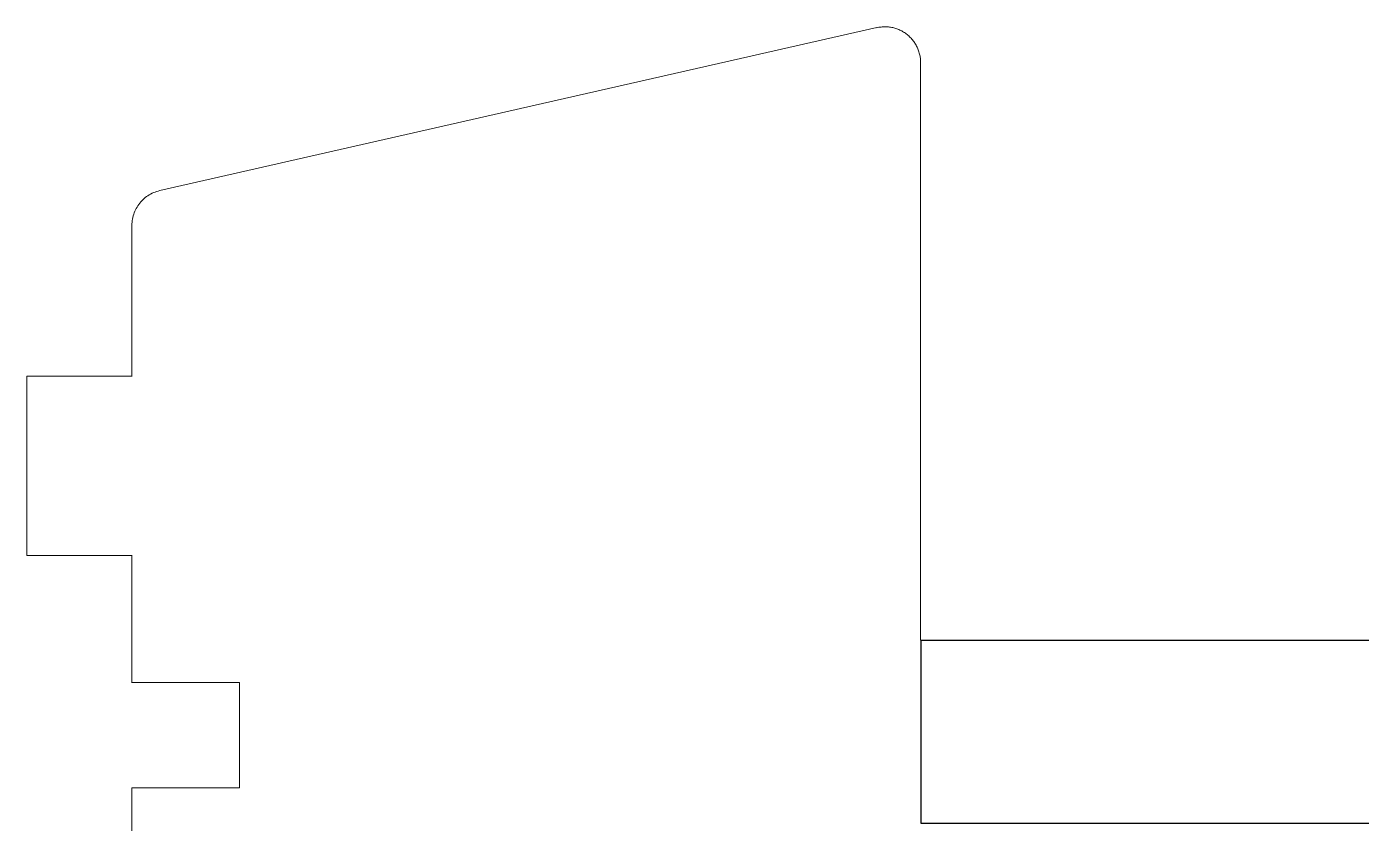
# Model space of a CAD drawing. Header units: centimetres. Extents: x -75 to 51, y -4 to 64.
# Drawn here: x -7.72 to 3.67, y 2.03 to 8.83 of the extents above; entities that cross this region are included whole.
import ezdxf

# ---------------------------------------------------------------- set-up
doc = ezdxf.new("R2010")
doc.units = ezdxf.units.CM
doc.header["$MEASUREMENT"] = 0
doc.layers.add('layer 1', color=7, linetype='Continuous')

msp = doc.modelspace()

# ---------------------------------------------------------------- linework, layer by layer
at = {"layer": 'layer 1', "color": 1, "lineweight": 20}
for points in [[(-0.46241, 8.82624), (-0.46241, 8.82624), (-6.58395, 7.43497), (-6.58395, 7.43497)], [(-0.0885, 8.52776), (-0.0885, 8.52776), (-0.0885, 3.59879), (-0.0885, 3.59879)], [(-6.82218, 7.13651), (-6.82218, 7.13651), (-6.82218, 5.85044), (-6.82218, 5.85044)], [(-7.72032, 5.85044), (-7.72032, 5.85044), (-6.82032, 5.85044), (-6.82032, 5.85044)], [(-7.72032, 5.85044), (-7.72032, 5.85044), (-7.72032, 4.32006), (-7.72032, 4.32006)], [(-7.72032, 4.32006), (-7.72032, 4.32006), (-6.82032, 4.32006), (-6.82032, 4.32006)], [(-6.82218, 4.32022), (-6.82218, 4.32022), (-6.82218, 3.23312), (-6.82218, 3.23312)], [(-5.90396, 3.23646), (-5.90396, 3.23646), (-6.82218, 3.23646), (-6.82218, 3.23646)], [(-5.90396, 2.33705), (-5.90396, 2.33705), (-6.82218, 2.33705), (-6.82218, 2.33705)], [(-6.82218, 2.3364), (-6.82218, 2.3364), (-6.82218, 1.2593), (-6.82218, 1.2593)]]:
    msp.add_open_spline(points, degree=3, dxfattribs=at)
for points in [[(-0.20363, 8.76698), (-0.20363, 8.76698), (-0.21098, 8.7727), (-0.21098, 8.7727), (-0.21098, 8.7727), (-0.21098, 8.7727), (-0.21848, 8.77817), (-0.21848, 8.77817), (-0.21848, 8.77817), (-0.21848, 8.77817), (-0.2261, 8.78339), (-0.2261, 8.78339), (-0.2261, 8.78339), (-0.2261, 8.78339), (-0.23387, 8.78835), (-0.23387, 8.78835), (-0.23387, 8.78835), (-0.23387, 8.78835), (-0.24178, 8.79306), (-0.24178, 8.79306), (-0.24178, 8.79306), (-0.24178, 8.79306), (-0.24979, 8.79752), (-0.24979, 8.79752), (-0.24979, 8.79752), (-0.24979, 8.79752), (-0.2579, 8.80173), (-0.2579, 8.80173), (-0.2579, 8.80173), (-0.2579, 8.80173), (-0.26614, 8.80568), (-0.26614, 8.80568), (-0.26614, 8.80568), (-0.26614, 8.80568), (-0.27446, 8.80938), (-0.27446, 8.80938), (-0.27446, 8.80938), (-0.27446, 8.80938), (-0.28288, 8.81283), (-0.28288, 8.81283), (-0.28288, 8.81283), (-0.28288, 8.81283), (-0.29138, 8.81603), (-0.29138, 8.81603), (-0.29138, 8.81603), (-0.29138, 8.81603), (-0.29998, 8.81914), (-0.29998, 8.81914), (-0.29998, 8.81914), (-0.29998, 8.81914), (-0.30868, 8.82191), (-0.30868, 8.82191), (-0.30868, 8.82191), (-0.30868, 8.82191), (-0.31743, 8.82434), (-0.31743, 8.82434), (-0.31743, 8.82434), (-0.31743, 8.82434), (-0.32624, 8.82646), (-0.32624, 8.82646), (-0.32624, 8.82646), (-0.32624, 8.82646), (-0.33512, 8.82829), (-0.33512, 8.82829), (-0.33512, 8.82829), (-0.33512, 8.82829), (-0.34406, 8.82981), (-0.34406, 8.82981), (-0.34406, 8.82981), (-0.34406, 8.82981), (-0.35303, 8.831), (-0.35303, 8.831), (-0.35303, 8.831), (-0.35303, 8.831), (-0.36206, 8.83219), (-0.36206, 8.83219), (-0.36206, 8.83219), (-0.36206, 8.83219), (-0.37112, 8.83312), (-0.37112, 8.83312), (-0.37112, 8.83312), (-0.37112, 8.83312), (-0.38021, 8.83397), (-0.38021, 8.83397), (-0.38021, 8.83397), (-0.38021, 8.83397), (-0.38933, 8.83397), (-0.38933, 8.83397), (-0.38933, 8.83397), (-0.38933, 8.83397), (-0.39845, 8.83399), (-0.39845, 8.83399), (-0.39845, 8.83399), (-0.39845, 8.83399), (-0.40761, 8.83314), (-0.40761, 8.83314), (-0.40761, 8.83314), (-0.40761, 8.83314), (-0.41676, 8.83229), (-0.41676, 8.83229), (-0.41676, 8.83229), (-0.41676, 8.83229), (-0.42591, 8.83136), (-0.42591, 8.83136), (-0.42591, 8.83136), (-0.42591, 8.83136), (-0.43506, 8.83017), (-0.43506, 8.83017), (-0.43506, 8.83017), (-0.43506, 8.83017), (-0.44418, 8.82898), (-0.44418, 8.82898), (-0.44418, 8.82898), (-0.44418, 8.82898), (-0.4533, 8.82746), (-0.4533, 8.82746), (-0.4533, 8.82746), (-0.4533, 8.82746), (-0.46239, 8.8256), (-0.46239, 8.8256)], [(-0.0885, 8.52776), (-0.0885, 8.52776), (-0.0885, 8.53706), (-0.0885, 8.53706), (-0.0885, 8.53706), (-0.0885, 8.53706), (-0.08909, 8.54631), (-0.08909, 8.54631), (-0.08909, 8.54631), (-0.08909, 8.54631), (-0.08968, 8.55552), (-0.08968, 8.55552), (-0.08968, 8.55552), (-0.08968, 8.55552), (-0.09058, 8.56467), (-0.09058, 8.56467), (-0.09058, 8.56467), (-0.09058, 8.56467), (-0.09179, 8.57376), (-0.09179, 8.57376), (-0.09179, 8.57376), (-0.09179, 8.57376), (-0.09329, 8.58279), (-0.09329, 8.58279), (-0.09329, 8.58279), (-0.09329, 8.58279), (-0.0951, 8.59176), (-0.0951, 8.59176), (-0.0951, 8.59176), (-0.0951, 8.59176), (-0.09724, 8.60066), (-0.09724, 8.60066), (-0.09724, 8.60066), (-0.09724, 8.60066), (-0.09972, 8.60948), (-0.09972, 8.60948), (-0.09972, 8.60948), (-0.09972, 8.60948), (-0.10215, 8.61823), (-0.10215, 8.61823), (-0.10215, 8.61823), (-0.10215, 8.61823), (-0.10494, 8.62689), (-0.10494, 8.62689), (-0.10494, 8.62689), (-0.10494, 8.62689), (-0.10802, 8.63546), (-0.10802, 8.63546), (-0.10802, 8.63546), (-0.10802, 8.63546), (-0.11136, 8.64392), (-0.11136, 8.64392), (-0.11136, 8.64392), (-0.11136, 8.64392), (-0.11491, 8.65225), (-0.11491, 8.65225), (-0.11491, 8.65225), (-0.11491, 8.65225), (-0.11872, 8.66049), (-0.11872, 8.66049), (-0.11872, 8.66049), (-0.11872, 8.66049), (-0.12278, 8.66865), (-0.12278, 8.66865), (-0.12278, 8.66865), (-0.12278, 8.66865), (-0.12708, 8.67664), (-0.12708, 8.67664), (-0.12708, 8.67664), (-0.12708, 8.67664), (-0.13162, 8.68455), (-0.13162, 8.68455), (-0.13162, 8.68455), (-0.13162, 8.68455), (-0.1364, 8.69229), (-0.1364, 8.69229), (-0.1364, 8.69229), (-0.1364, 8.69229), (-0.14136, 8.69986), (-0.14136, 8.69986), (-0.14136, 8.69986), (-0.14136, 8.69986), (-0.14662, 8.70735), (-0.14662, 8.70735), (-0.14662, 8.70735), (-0.14662, 8.70735), (-0.15206, 8.71467), (-0.15206, 8.71467), (-0.15206, 8.71467), (-0.15206, 8.71467), (-0.15774, 8.72182), (-0.15774, 8.72182), (-0.15774, 8.72182), (-0.15774, 8.72182), (-0.16367, 8.7288), (-0.16367, 8.7288), (-0.16367, 8.7288), (-0.16367, 8.7288), (-0.16979, 8.73561), (-0.16979, 8.73561), (-0.16979, 8.73561), (-0.16979, 8.73561), (-0.17613, 8.74226), (-0.17613, 8.74226), (-0.17613, 8.74226), (-0.17613, 8.74226), (-0.18267, 8.74874), (-0.18267, 8.74874), (-0.18267, 8.74874), (-0.18267, 8.74874), (-0.18944, 8.75497), (-0.18944, 8.75497), (-0.18944, 8.75497), (-0.18944, 8.75497), (-0.19642, 8.76103), (-0.19642, 8.76103), (-0.19642, 8.76103), (-0.19642, 8.76103), (-0.20358, 8.76692), (-0.20358, 8.76692)], [(-6.58394, 7.43497), (-6.58394, 7.43497), (-6.59775, 7.43152), (-6.59775, 7.43152), (-6.59775, 7.43152), (-6.59775, 7.43152), (-6.61128, 7.42748), (-6.61128, 7.42748), (-6.61128, 7.42748), (-6.61128, 7.42748), (-6.6245, 7.42285), (-6.6245, 7.42285), (-6.6245, 7.42285), (-6.6245, 7.42285), (-6.63741, 7.41763), (-6.63741, 7.41763), (-6.63741, 7.41763), (-6.63741, 7.41763), (-6.64999, 7.41191), (-6.64999, 7.41191), (-6.64999, 7.41191), (-6.64999, 7.41191), (-6.66223, 7.4056), (-6.66223, 7.4056), (-6.66223, 7.4056), (-6.66223, 7.4056), (-6.67414, 7.39878), (-6.67414, 7.39878), (-6.67414, 7.39878), (-6.67414, 7.39878), (-6.68568, 7.39146), (-6.68568, 7.39146), (-6.68568, 7.39146), (-6.68568, 7.39146), (-6.69685, 7.38363), (-6.69685, 7.38363), (-6.69685, 7.38363), (-6.69685, 7.38363), (-6.70762, 7.37539), (-6.70762, 7.37539), (-6.70762, 7.37539), (-6.70762, 7.37539), (-6.718, 7.36667), (-6.718, 7.36667), (-6.718, 7.36667), (-6.718, 7.36667), (-6.72798, 7.35752), (-6.72798, 7.35752), (-6.72798, 7.35752), (-6.72798, 7.35752), (-6.73753, 7.34794), (-6.73753, 7.34794), (-6.73753, 7.34794), (-6.73753, 7.34794), (-6.74665, 7.33796), (-6.74665, 7.33796), (-6.74665, 7.33796), (-6.74665, 7.33796), (-6.75531, 7.32759), (-6.75531, 7.32759), (-6.75531, 7.32759), (-6.75531, 7.32759), (-6.76351, 7.31685), (-6.76351, 7.31685), (-6.76351, 7.31685), (-6.76351, 7.31685), (-6.77122, 7.30574), (-6.77122, 7.30574), (-6.77122, 7.30574), (-6.77122, 7.30574), (-6.77844, 7.2943), (-6.77844, 7.2943), (-6.77844, 7.2943), (-6.77844, 7.2943), (-6.78518, 7.28255), (-6.78518, 7.28255), (-6.78518, 7.28255), (-6.78518, 7.28255), (-6.79139, 7.27049), (-6.79139, 7.27049), (-6.79139, 7.27049), (-6.79139, 7.27049), (-6.79705, 7.25816), (-6.79705, 7.25816), (-6.79705, 7.25816), (-6.79705, 7.25816), (-6.80219, 7.24556), (-6.80219, 7.24556), (-6.80219, 7.24556), (-6.80219, 7.24556), (-6.80678, 7.23267), (-6.80678, 7.23267), (-6.80678, 7.23267), (-6.80678, 7.23267), (-6.8108, 7.21954), (-6.8108, 7.21954), (-6.8108, 7.21954), (-6.8108, 7.21954), (-6.81421, 7.2062), (-6.81421, 7.2062), (-6.81421, 7.2062), (-6.81421, 7.2062), (-6.81695, 7.19264), (-6.81695, 7.19264), (-6.81695, 7.19264), (-6.81695, 7.19264), (-6.81909, 7.17889), (-6.81909, 7.17889), (-6.81909, 7.17889), (-6.81909, 7.17889), (-6.82064, 7.16497), (-6.82064, 7.16497), (-6.82064, 7.16497), (-6.82064, 7.16497), (-6.82154, 7.15089), (-6.82154, 7.15089), (-6.82154, 7.15089), (-6.82154, 7.15089), (-6.82196, 7.13666), (-6.82196, 7.13666)]]:
    msp.add_open_spline(points, degree=3, knots=[0, 0, 0, 0, 0.03225806, 0.03225806, 0.03225806, 0.03225806, 0.06451613, 0.06451613, 0.06451613, 0.06451613, 0.09677419, 0.09677419, 0.09677419, 0.09677419, 0.12903226, 0.12903226, 0.12903226, 0.12903226, 0.16129032, 0.16129032, 0.16129032, 0.16129032, 0.19354839, 0.19354839, 0.19354839, 0.19354839, 0.22580645, 0.22580645, 0.22580645, 0.22580645, 0.25806452, 0.25806452, 0.25806452, 0.25806452, 0.29032258, 0.29032258, 0.29032258, 0.29032258, 0.32258065, 0.32258065, 0.32258065, 0.32258065, 0.35483871, 0.35483871, 0.35483871, 0.35483871, 0.38709677, 0.38709677, 0.38709677, 0.38709677, 0.41935484, 0.41935484, 0.41935484, 0.41935484, 0.4516129, 0.4516129, 0.4516129, 0.4516129, 0.48387097, 0.48387097, 0.48387097, 0.48387097, 0.51612903, 0.51612903, 0.51612903, 0.51612903, 0.5483871, 0.5483871, 0.5483871, 0.5483871, 0.58064516, 0.58064516, 0.58064516, 0.58064516, 0.61290323, 0.61290323, 0.61290323, 0.61290323, 0.64516129, 0.64516129, 0.64516129, 0.64516129, 0.67741935, 0.67741935, 0.67741935, 0.67741935, 0.70967742, 0.70967742, 0.70967742, 0.70967742, 0.74193548, 0.74193548, 0.74193548, 0.74193548, 0.77419355, 0.77419355, 0.77419355, 0.77419355, 0.80645161, 0.80645161, 0.80645161, 0.80645161, 0.83870968, 0.83870968, 0.83870968, 0.83870968, 0.87096774, 0.87096774, 0.87096774, 0.87096774, 0.90322581, 0.90322581, 0.90322581, 0.90322581, 0.93548387, 0.93548387, 0.93548387, 0.93548387, 1, 1, 1, 1], dxfattribs=at)
at = {"layer": 'layer 1'}
for points, knots in [([(-0.08537, 3.59484), (-0.08537, 3.59484), (30.60467, 3.59484), (30.60467, 3.59484), (30.60467, 3.59484), (30.60467, 3.59484), (30.60467, 3.26482), (30.60467, 3.26482), (30.60467, 3.26482), (30.60467, 3.26482), (29.57937, 3.26482), (29.57937, 3.26482), (29.57937, 3.26482), (29.57937, 3.26482), (29.57937, 2.36482), (29.57937, 2.36482), (29.57937, 2.36482), (29.57937, 2.36482), (30.60467, 2.36482), (30.60467, 2.36482), (30.60467, 2.36482), (30.60467, 2.36482), (30.60467, 2.0348), (30.60467, 2.0348), (30.60467, 2.0348), (30.60467, 2.0348), (-0.08537, 2.0348), (-0.08537, 2.0348), (-0.08537, 2.0348), (-0.08537, 2.0348), (-0.08537, 3.59484), (-0.08537, 3.59484)], [0, 0, 0, 0, 0.11111111, 0.11111111, 0.11111111, 0.11111111, 0.22222222, 0.22222222, 0.22222222, 0.22222222, 0.33333333, 0.33333333, 0.33333333, 0.33333333, 0.44444444, 0.44444444, 0.44444444, 0.44444444, 0.55555556, 0.55555556, 0.55555556, 0.55555556, 0.66666667, 0.66666667, 0.66666667, 0.66666667, 0.77777778, 0.77777778, 0.77777778, 0.77777778, 1, 1, 1, 1]), ([(-0.08537, 3.59484), (-0.08537, 3.59484), (-0.08537, 3.59484), (-0.08537, 3.59484), (-0.08537, 3.59484), (-0.08537, 3.59484), (-0.08537, 3.59484), (-0.08537, 3.59484)], [0, 0, 0, 0, 0.33333333, 0.33333333, 0.33333333, 0.33333333, 1, 1, 1, 1])]:
    msp.add_open_spline(points, degree=3, knots=knots, dxfattribs=at)
at = {"layer": 'layer 1', "color": 1, "lineweight": 9}
for points, knots in [([(-0.08537, 3.59484), (-0.08537, 3.59484), (30.60467, 3.59484), (30.60467, 3.59484), (30.60467, 3.59484), (30.60467, 3.59484), (30.60467, 3.26482), (30.60467, 3.26482), (30.60467, 3.26482), (30.60467, 3.26482), (29.57937, 3.26482), (29.57937, 3.26482), (29.57937, 3.26482), (29.57937, 3.26482), (29.57937, 2.36482), (29.57937, 2.36482), (29.57937, 2.36482), (29.57937, 2.36482), (30.60467, 2.36482), (30.60467, 2.36482), (30.60467, 2.36482), (30.60467, 2.36482), (30.60467, 2.0348), (30.60467, 2.0348), (30.60467, 2.0348), (30.60467, 2.0348), (-0.08537, 2.0348), (-0.08537, 2.0348)], [0, 0, 0, 0, 0.125, 0.125, 0.125, 0.125, 0.25, 0.25, 0.25, 0.25, 0.375, 0.375, 0.375, 0.375, 0.5, 0.5, 0.5, 0.5, 0.625, 0.625, 0.625, 0.625, 0.75, 0.75, 0.75, 0.75, 1, 1, 1, 1]), ([(-0.08537, 3.59484), (-0.08537, 3.59484), (-0.08537, 3.59484), (-0.08537, 3.59484), (-0.08537, 3.59484), (-0.08537, 3.59484), (-0.08537, 3.59484), (-0.08537, 3.59484)], [0, 0, 0, 0, 0.33333333, 0.33333333, 0.33333333, 0.33333333, 1, 1, 1, 1])]:
    msp.add_open_spline(points, degree=3, knots=knots, dxfattribs=at)
at = {"layer": 'layer 1', "color": 1, "lineweight": 18}
msp.add_open_spline([(-5.90396, 3.23662), (-5.90396, 3.23662), (-5.90396, 2.33662), (-5.90396, 2.33662)], degree=3, dxfattribs=at)

doc.saveas('drawing.dxf')
